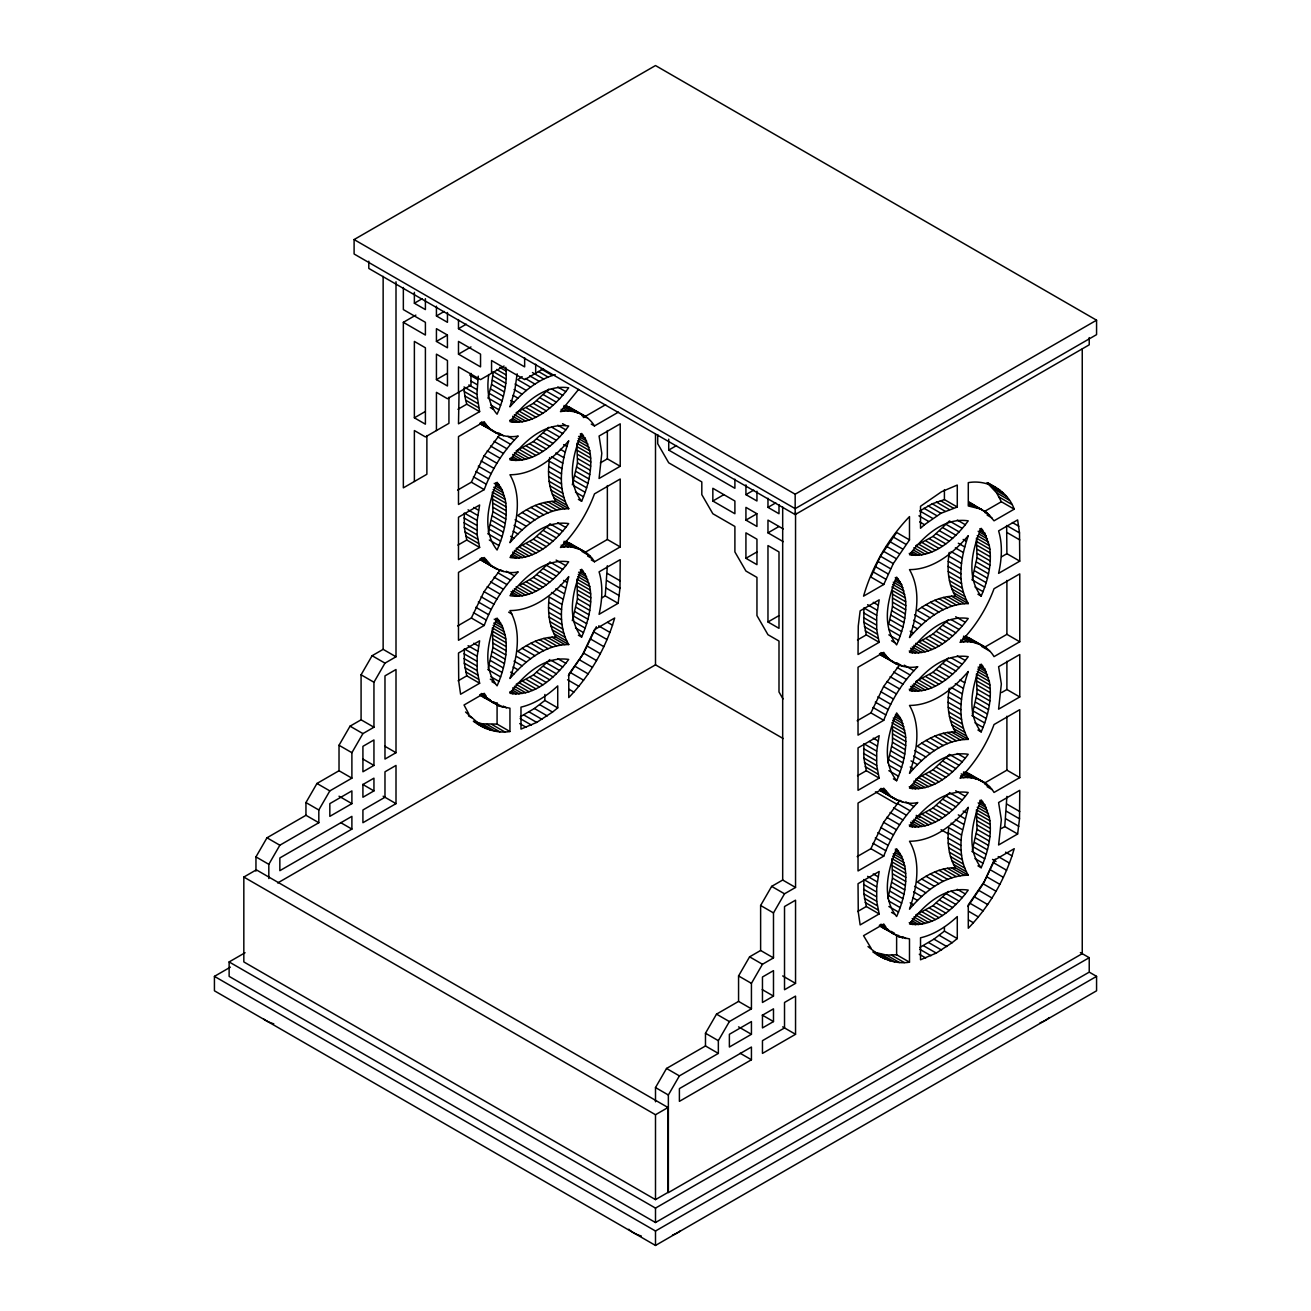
<?xml version="1.0" encoding="UTF-8"?>
<svg xmlns="http://www.w3.org/2000/svg" width="1311" height="1311" viewBox="0 0 1311 1311"><rect width="100%" height="100%" fill="white"/><g stroke="black" fill="none" stroke-linecap="round" stroke-linejoin="round"><path stroke-width="1.5" d="M488.266 532.184L492.936 511.683L492.362 492.084L505.227 499.507C508.324 516.681 503.948 534.314 497.082 550.03C481.645 530.693 488.216 503.047 497.082 482.268L502.113 489.855L505.227 499.507M488.266 668.004L492.936 647.487L492.362 627.903L505.227 635.327C508.324 652.501 503.948 670.118 497.082 685.85C481.645 666.512 488.216 638.867 497.082 618.071L502.113 625.675L505.227 635.327M488.741 374.52C486.823 388.023 487.643 403.493 497.082 414.227C503.506 399.576 507.636 383.386 505.8 367.309M572.317 484.873L577.479 462.865L576.889 443.282L589.753 450.705C592.867 467.863 588.492 485.496 581.625 501.228L578.397 499.376M572.317 620.693L577.479 598.685L576.889 579.085L589.753 586.525C592.867 603.683 588.492 621.316 581.625 637.048L578.397 635.196M901.657 631.492L888.792 624.069L892.48 606.534L892.48 590.556L905.344 597.98C907.179 614.056 903.05 630.247 896.626 644.897C881.172 625.544 887.76 597.898 896.626 577.119L901.657 584.706L905.344 597.98M887.809 762.855L892.48 742.354L892.48 726.376L905.344 733.799C907.179 749.876 903.05 766.066 896.626 780.717L893.397 778.849M887.809 898.674L892.48 878.157L891.89 858.574L904.754 865.997C907.867 883.172 903.492 900.788 896.626 916.52C881.172 897.183 887.76 869.537 896.626 848.758L901.657 856.345L904.754 865.997M972.352 578.233L977.023 557.716L976.433 538.133L989.297 545.556C992.411 562.73 988.035 580.347 981.169 596.079L977.94 594.227M972.352 714.053L977.023 693.535L976.433 673.952L989.297 681.376C992.411 698.55 988.035 716.167 981.169 731.899L977.94 730.047M972.352 849.872L977.023 829.355L976.433 809.772L989.297 817.195C992.411 834.353 988.035 851.986 981.169 867.718L977.94 865.866M568.761 508.717C544.835 508.734 524.777 525.432 509.946 542.672C517.452 521.204 521.893 495.492 509.946 474.762C533.872 474.746 553.914 458.047 568.761 440.807C561.239 462.275 556.798 487.987 568.761 508.717L555.897 501.294C547.998 488.282 547.49 472.239 549.653 457.555M568.761 644.537L555.897 637.113C548.604 625.183 547.687 610.565 549.145 596.98L562.009 604.404C560.551 617.989 561.469 632.607 568.761 644.537C544.835 644.553 524.777 661.252 509.946 678.492C517.452 657.024 521.893 631.312 509.946 610.582C533.872 610.565 553.914 593.867 568.761 576.627L562.009 604.404M968.288 603.584C944.379 603.584 924.321 620.3 909.49 637.539C916.995 616.055 921.436 590.343 909.49 569.63C933.416 569.613 953.458 552.914 968.288 535.675C960.783 557.142 956.342 582.854 968.288 603.584L955.424 596.144C947.542 583.133 947.034 567.089 949.197 552.406M968.288 739.388C944.379 739.404 924.321 756.103 909.49 773.343C916.995 751.875 921.436 726.163 909.49 705.433C933.416 705.433 953.458 688.717 968.288 671.494C960.783 692.962 956.342 718.674 968.288 739.388L955.424 731.964C947.542 718.952 947.034 702.909 949.197 688.226M968.288 875.207L955.424 867.784C948.148 855.854 947.23 841.236 948.689 827.651L961.553 835.074C960.094 848.659 961.012 863.277 968.288 875.207C944.379 875.224 924.321 891.922 909.49 909.162C916.995 887.694 921.436 861.982 909.49 841.252C933.416 841.236 953.458 824.537 968.288 807.297L961.553 835.074M601.782 597.882L605.24 595.899L607.354 565.729M619.972 588.147L620.218 559.65L599.078 571.858C603.257 585.64 602.191 600.422 599.078 614.302L618.104 603.322L619.972 588.147L607.108 580.707M1001.309 828.568L1004.767 826.569L1006.897 796.4M1019.516 818.818L1019.761 790.32L998.605 802.529L1001.342 819.785L998.605 844.972L1017.631 833.993L1019.516 818.818L1006.651 811.378M479.629 547.441L466.765 540.017L464.307 527.383L464.307 513.043L477.171 520.467L477.171 534.806L479.629 547.441L458.489 559.65L458.489 517.206L479.629 504.997L477.171 520.467M459.079 391.596L458.489 423.83L479.629 411.621L476.893 394.382L478.269 376.159M479.629 683.26L466.765 675.837L464.307 663.202L464.307 648.863L477.171 656.287L477.171 670.626L479.629 683.26L460.603 694.24L458.719 681.245L458.489 653.025L479.629 640.817L477.171 656.287M879.173 642.308L866.309 634.868L863.851 622.233L863.851 607.894L876.715 615.334L876.715 629.673L879.173 642.308L858.033 654.5L858.263 626.019L860.147 610.844L879.173 599.864L876.715 615.334M879.173 778.111L866.309 770.688L863.851 758.053L863.851 743.714L876.715 751.154L876.715 765.477L879.173 778.111L858.033 790.32L858.033 747.876L879.173 735.684L876.715 751.154M879.173 913.931L866.309 906.507L863.851 893.873L863.851 879.534L876.715 886.957L876.715 901.296L879.173 913.931L860.147 924.927L858.263 911.915L858.033 883.696L879.173 871.487L876.715 886.957M488.266 396.381L491.543 384.5L493.28 371.668L506.161 379.092M517.14 373.799L514.862 390.006L509.946 406.852C522.024 392.694 536.986 379.846 555.208 374.635M612.483 625.2L614.679 618.022L594.489 629.69L582.068 655.566L568.761 674.247L568.761 697.567C588.459 677.099 603.421 652.124 612.483 625.2L607.649 622.414M1012.01 855.87L1014.222 848.692L994.033 860.36L984.495 881.221L968.288 904.918L968.288 928.237C988.002 907.769 1002.964 882.795 1012.01 855.87L1005.586 852.166M909.49 539.919L896.626 532.479L880.418 556.192L870.897 577.053L883.761 584.477L893.283 563.615L909.49 539.919L909.49 516.6C888.071 538.887 872.159 566.45 863.556 596.144L883.761 584.477M457.621 490.117L471.354 482.202L484.07 455.835L500.228 434.039M484.218 489.626C491.609 469.633 503.162 451.131 518.238 436.022C505.341 438.595 490.986 433.302 484.218 421.716L458.489 436.563L458.489 504.473L484.218 489.626L471.354 482.202M457.621 625.937L471.354 618.005L484.07 591.654L500.228 569.859M491.183 565.516L484.218 557.536L458.489 572.383L458.489 640.292L484.218 625.445C491.609 605.453 503.162 586.951 518.238 571.842C503.85 575.316 491.363 566.172 479.924 559.027M857.165 720.788L870.897 712.873L883.614 686.505L899.772 664.71M883.761 720.296C891.152 700.303 902.705 681.802 917.782 666.693C904.869 669.265 890.53 663.972 883.761 652.386L858.033 667.233L858.033 735.143L883.761 720.296L870.897 712.873M857.165 856.607L870.897 848.676L883.614 822.325L899.772 800.529M890.726 796.187L883.761 788.206L858.033 803.053L858.033 870.963L883.761 856.116C891.152 836.123 902.705 817.622 917.782 802.512C903.377 805.986 890.906 796.842 879.468 789.697M568.335 675.804L583.657 653.14L596.341 626.756M967.879 906.475L983.201 883.827L995.164 859.213M255.956 871.127L255.956 856.886L266.985 837.795L305.955 815.295L318.819 822.718L318.819 809.985L329.831 790.894L351.889 778.16L351.889 752.694L362.918 733.603L373.946 727.228L373.946 682.244L384.975 663.137L396.004 656.778L396.004 281.75M373.946 727.228L361.082 719.805L361.082 674.804L372.111 655.713L383.14 649.355L396.004 656.778M268.821 878.55L268.821 864.326L279.849 845.218L318.819 822.718M305.955 815.295L305.955 802.561L316.967 783.47L339.025 770.737L351.889 778.16M339.025 770.737L339.025 745.271L350.053 726.163L361.082 719.805M655.5 1101.797L655.5 1087.556L666.529 1068.465L705.482 1045.965L718.346 1053.405L718.346 1040.672L729.375 1021.564L751.432 1008.831L751.432 983.365L762.461 964.273L773.49 957.899L773.49 912.915L784.519 893.807L795.548 887.449L795.548 512.421M773.49 957.899L760.626 950.475L760.626 905.491L771.655 886.383L782.683 880.025L795.548 887.449M1082.247 348.955L1082.247 953.654L668.364 1192.617L668.364 1094.996L679.393 1075.889L718.346 1053.405M705.482 1045.965L705.482 1033.232L716.511 1014.14L738.568 1001.407L751.432 1008.831M738.568 1001.407L738.568 975.941L749.597 956.833L760.626 950.475M578.61 389.4L560.469 411.638C573.366 409.081 587.705 414.374 594.489 425.96L618.497 412.096M565.778 391.645L568.695 387.794C544.229 384.09 523.581 403.608 509.995 421.683C532.741 425.321 552.439 408.049 565.778 391.645L557.749 387.007M565.778 429.844L568.695 425.993C544.229 422.289 523.581 441.807 509.995 459.882C532.741 463.52 552.439 446.248 565.778 429.844L557.749 425.206M565.778 527.464L568.695 523.613C544.229 519.91 523.581 539.427 509.995 557.503C532.741 561.141 552.439 543.868 565.778 527.464L557.749 522.827M565.778 565.664L568.695 561.813C544.229 558.109 523.581 577.627 509.995 595.702C532.741 599.34 552.439 582.068 565.778 565.664L556.126 560.092M565.778 663.284L568.695 659.433C544.229 655.729 523.581 675.247 509.995 693.306C532.741 696.96 552.439 679.688 565.778 663.284L557.749 658.646M965.322 524.711L968.239 520.844C943.773 517.14 923.108 536.674 909.539 554.733C932.285 558.388 951.983 541.115 965.322 524.711L957.276 520.057M965.322 622.315L968.239 618.464C943.773 614.761 923.108 634.278 909.539 652.354C932.285 656.008 951.983 638.736 965.322 622.315L955.67 616.744M965.322 660.515L968.239 656.664C943.773 652.96 923.108 672.477 909.539 690.553C932.285 694.207 951.983 676.935 965.322 660.515L957.276 655.877M965.322 758.135L968.239 754.284C943.773 750.58 923.108 770.098 909.539 788.173C932.285 791.811 951.983 774.539 965.322 758.135L957.276 753.497M965.322 796.334L968.239 792.483C943.773 788.78 923.108 808.297 909.539 826.372C932.285 830.01 951.983 812.738 965.322 796.334L955.67 790.762M965.322 893.955L968.239 890.103C943.773 886.4 923.108 905.917 909.539 923.993C932.285 927.631 951.983 910.358 965.322 893.955L957.276 889.317M529.005 420.11L516.141 412.67L533.397 403.378L548.834 389.088M529.005 458.309L516.141 450.869L533.397 441.578L548.834 427.288M529.005 555.93L516.141 548.49L533.397 539.198L548.834 524.908M532.43 592.818L519.566 585.394L533.397 577.397L548.834 563.107M529.005 691.733L516.141 684.309L533.397 675.018L549.883 659.548M928.549 553.16L915.684 545.737L932.94 536.445L949.426 520.975L962.29 528.399M931.974 649.469L919.109 642.046L932.94 634.065L948.377 619.759M928.549 688.98L915.684 681.556L932.94 672.264L948.377 657.958M928.549 786.6L915.684 779.16L932.94 769.868L949.426 754.399L962.29 761.838M928.549 824.799L915.684 817.359L932.94 808.068L948.377 793.778M928.549 922.403L915.684 914.98L932.94 905.688L948.377 891.398M924.517 524.679L920.519 528.251L920.519 506.275L941.544 491.74L957.276 485.054L957.276 507.029L940.97 513.289L924.517 524.679L919.683 521.893M520.32 716.756L534.413 708.481L544.868 700.451L544.868 694.469M552.537 712.07L557.732 707.874L557.732 685.915C547.277 695.551 534.986 703.86 520.975 707.137L520.975 729.096L536.707 722.41L552.537 712.07L539.673 704.646M919.847 947.427L933.956 939.151L944.412 931.121L944.412 927.139M952.081 942.74L957.276 938.561L957.276 916.586C946.821 926.221 934.53 934.53 920.519 937.807L920.519 959.783L936.251 953.081L952.081 942.74L939.217 935.317M522.122 376.667L517.763 379.698L530.627 387.138M555.897 501.294C541.918 500.949 528.792 507.455 517.763 515.518L530.627 522.942M555.897 637.113C541.918 636.769 528.792 643.275 517.763 651.338L530.627 658.761M955.424 596.144C941.462 595.8 928.335 602.323 917.307 610.385L930.171 617.809M955.424 731.964C941.462 731.62 928.335 738.142 917.307 746.188L930.171 753.628M955.424 867.784C941.462 867.44 928.335 873.945 917.307 882.008L930.171 889.432M957.276 507.029L944.412 499.606L932.236 503.801L919.814 510.962L932.678 518.386M354.101 239.569L655.5 65.55L1096.57 320.195L1096.57 334.633L795.171 508.652L354.101 253.99L354.101 239.569L795.171 494.214L1096.57 320.195M414.374 292.32L414.374 303.234L422.191 298.711M426.878 435.563L426.878 474.271L403.346 487.856L403.346 322.326L415.849 315.115M436.432 306.168L436.432 315.951L444.249 311.444M436.432 341.417L447.362 335.108L447.461 347.792L436.432 341.417L436.432 328.684L447.461 335.059M458.489 319.589L458.489 328.684L466.29 324.178M458.489 354.15L480.547 366.883L480.547 354.15L458.489 341.417L458.489 354.15L470.977 346.94M436.432 379.616L447.461 385.991L447.461 360.525L436.432 354.15L436.432 379.616L447.362 373.307M414.374 417.816L425.403 424.19L425.403 347.792L414.374 341.417L414.374 417.816L425.321 411.507M504.063 366.048L480.547 379.616L458.489 366.883L458.489 392.35M457.949 409.294L466.765 404.198L479.629 411.621M543.491 368.752L524.646 379.616L491.559 360.525L491.559 373.258M583.329 417.537L605.633 404.673M457.949 545.097L466.765 540.017M600.307 462.914L607.354 458.85L620.218 466.274L620.218 423.83L599.078 436.039L601.798 453.295L599.078 478.482L620.218 466.274M668.725 439.169L668.725 450.083L676.542 445.56M585.05 552.373L607.354 539.493L620.218 546.916L620.218 479.007L594.489 493.87C587.099 513.863 575.529 532.364 560.469 547.457C573.366 544.884 587.705 550.194 594.489 561.78L620.218 546.916M712.84 501.015L734.897 513.732L734.897 501.015L712.84 488.282L712.84 501.015L723.77 494.689M745.926 484.841L745.926 494.64L753.727 490.134M458.113 680.835L466.765 675.837M745.926 520.106L756.857 513.797L756.955 526.465L745.926 520.106L745.926 507.373L756.955 513.732M767.967 498.278L767.967 507.373L775.784 502.867M368.801 261.2L368.801 268.427L795.171 514.584L1089.228 344.826L1089.228 337.599M783.241 528.923L767.967 520.106L767.967 532.84L778.914 526.53M373.946 765.427L362.918 771.786L362.918 746.336L373.946 739.961L373.946 765.427L362.688 758.922M396.004 752.694L384.975 759.069L384.975 675.87L396.004 669.511L396.004 752.694L384.746 746.188M745.926 558.306L756.955 564.664L756.955 539.198L745.926 532.84L745.926 558.306L756.857 551.997M351.889 803.627L329.831 816.36L329.831 803.627L351.889 790.894L351.889 803.627L339.025 796.203M373.946 790.894L362.918 797.252L362.918 784.519L373.946 778.16L373.946 790.894L362.688 784.388M243.83 877.059L256.333 869.832L668.004 1107.516L668.004 1192.404L655.5 1199.614L243.83 961.93L243.83 877.059L655.5 1114.727L668.004 1107.516M351.889 829.093L279.849 870.684L279.849 857.951L351.889 816.36L351.889 829.093L340.631 822.587M396.004 803.627L362.918 822.718L362.918 809.985L384.975 797.252L384.975 771.802L396.004 765.427L396.004 803.627L383.14 796.203M277.686 882.958L655.5 664.841L783.208 738.568M767.967 621.971L778.996 628.33L778.996 551.931L767.967 545.573L767.967 621.971L778.914 615.662M984.528 511.437L1001.358 501.736L1014.222 509.16L994.033 520.811L987.199 512.945L968.731 501.851M1080.379 952.589L1089.228 957.685L1089.228 972.123L655.5 1222.524L229.13 976.367L229.13 961.93L245.059 952.736M1089.49 972.27L1096.57 976.367L1096.57 990.805L655.5 1245.45L214.43 990.805L214.43 976.367L230.359 967.157M857.492 639.965L866.309 634.868M1001.604 556.765L1006.897 553.701L1019.761 561.141L1019.516 532.921L1017.631 519.91L998.605 530.906C1002.8 544.671 1001.735 559.469 998.605 573.349L1019.761 561.141M984.594 647.224L1006.897 634.344L1019.761 641.784L1019.761 573.874L994.033 588.721C986.642 608.714 975.073 627.215 960.013 642.324C972.909 639.752 987.249 645.045 994.033 656.631L1019.761 641.784M857.492 775.784L866.309 770.688M1001.604 692.569L1006.897 689.52L1019.761 696.96L1019.761 654.517L998.605 666.709L1001.342 683.965L998.605 709.153L1019.761 696.96M984.594 783.044L1006.897 770.163L1019.761 777.587L1019.761 709.677L994.033 724.541C986.642 744.533 975.073 763.035 960.013 778.128C972.909 775.571 987.249 780.864 994.033 792.45L1019.761 777.587M857.656 911.506L866.309 906.507M773.49 996.098L762.461 1002.473L762.461 977.006L773.49 970.632L773.49 996.098L762.232 989.608M795.548 983.365L784.519 989.739L784.519 906.54L795.548 900.182L795.548 983.365L782.683 975.941M751.432 1034.297L729.375 1047.03L729.375 1034.297L751.432 1021.564L751.432 1034.297L738.568 1026.874M773.49 1021.564L762.461 1027.939L762.461 1015.206L773.49 1008.831L773.49 1021.564L762.232 1015.075M751.432 1059.763L679.393 1101.355L679.393 1088.622L751.432 1047.03L751.432 1059.763L740.174 1053.257M795.548 1034.297L762.461 1053.405L762.461 1040.672L784.519 1027.939L784.519 1002.473L795.548 996.098L795.548 1034.297L782.683 1026.874M229.13 961.93L655.5 1208.103L1089.228 957.685M214.43 976.367L655.5 1231.013L1096.57 976.367M509.946 731.522C496.836 733.652 483.857 728.965 473.369 721.214L482.251 723.836L497.082 724.098L509.946 731.522L509.946 708.202L499.72 706.236L480.875 695.78M909.49 962.192C896.38 964.322 883.401 959.652 872.913 951.884L886.564 955.096L896.626 954.769L909.49 962.192L909.49 938.873L899.264 936.906L880.418 926.451M981.595 509.274L968.288 505.964L968.288 482.645C987.56 479.236 1007.536 490.773 1014.222 509.16M490.117 699.795L483.775 697.452M587.508 417.963L565.746 405.525L578.61 412.949M487.233 427.304L481.088 424.289L496.935 433.4M987.052 648.65L965.289 636.196L978.153 643.619M886.777 657.975L880.631 654.959L896.478 664.071M577.201 548.703L565.746 541.328L587.508 553.783M976.744 779.373L965.289 771.999L987.052 784.453M883.319 928.139L886.4 929.466M477.351 723.819L486.234 728.637M876.895 954.49L885.777 959.308M988.035 482.923L996.065 487.561M999.867 490.068L987.003 482.645L996.606 492.854L1001.358 501.736M990.51 485.611L1003.374 493.034M993.722 489.019L1006.586 496.443M996.606 492.854L1009.47 500.278M999.146 497.098L1012.01 504.522M1012.387 522.532L1018.811 526.235M968.862 502.359L987.199 512.945M968.829 503.211L975.269 506.931M984.872 512.486L989.707 515.272M1019.516 532.921L1006.651 525.498L1006.897 553.701M968.632 504.424L971.844 506.275M987.15 515.108L991.985 517.894M1006.897 532.479L1019.761 539.919M940.413 500.655L953.277 508.078M936.349 502.047L949.213 509.487M979.825 528.726L984.725 533.118L989.297 545.556M979.891 530.332L984.725 533.118M932.236 503.801L945.1 511.224M978.153 531.25L986.2 535.904M979.415 534.265L987.445 538.903M928.106 505.866L940.97 513.289M977.236 535.625L988.494 542.131M923.96 508.258L936.824 515.682M977.023 541.738L989.887 549.178M946.28 524.482L959.144 531.905M977.367 545.523L990.231 552.947M943.051 527.809L955.916 535.232M963.159 539.46L966.371 541.312M977.482 549.456L990.346 556.896M918.929 515.829L928.581 521.401M939.741 530.906L952.605 538.329M977.367 553.537L990.231 560.961M958.308 543.229L964.732 546.949M936.365 533.79L949.23 541.214M977.023 557.716L989.887 565.156M955.342 547.883L963.372 552.521M932.94 536.445L945.805 543.868M976.433 562.009L989.297 569.433M929.499 538.837L942.363 546.261M951.065 551.538L962.323 558.044M975.63 566.368L988.494 573.792M926.025 540.968L938.889 548.408M974.581 570.793L987.445 578.217M948.689 556.028L961.553 563.451M922.567 542.836L935.431 550.276M973.336 575.25L986.2 582.674M919.109 544.426L931.974 551.849M948.23 561.305L961.094 568.728M971.861 579.724L984.725 587.164M948.082 566.434L960.947 573.874M913.914 547.67L925.173 554.176M893.07 536.904L905.934 544.327M913.833 550.243L921.862 554.881M948.23 571.399L961.094 578.823M975.007 586.984L983.037 591.638M912.21 551.587L918.634 555.307M910.67 552.636L915.488 555.405M889.661 541.509L902.525 548.932M909.244 553.373L912.456 555.225M948.689 576.152L961.553 583.575M949.459 580.691L962.323 588.115M886.4 546.261L899.264 553.684M950.508 584.968L963.372 592.408M951.868 589L964.732 596.423M883.319 551.161L896.183 558.584M953.507 592.719L966.371 600.159M951.507 596.194L964.372 603.634M880.418 556.192L893.283 563.615M947.443 596.636L960.308 604.076M943.297 597.472L956.161 604.912M877.715 561.305L890.579 568.745M541.115 368.965L552.373 375.454M939.053 598.701L951.917 606.124M538.428 371.488L548.064 377.06M895.282 577.545L898.51 579.396M934.743 600.307L947.607 607.73M875.224 566.516L888.088 573.939M895.364 579.151L900.182 581.937M414.374 303.234L425.403 309.593L425.403 298.679M436.432 315.951L447.461 322.326L447.461 312.526M458.489 328.684L524.646 366.883L524.646 357.788M668.725 450.083L734.897 488.282L734.897 479.187M745.926 494.64L756.955 500.999L756.955 491.215M767.967 507.373L778.996 513.732L778.996 504.637M895.216 581.002L901.657 584.706M532.463 372.553L543.721 379.043M930.4 602.29L943.264 609.713M893.266 582.15L902.918 587.721M872.946 571.76L885.81 579.2M892.693 584.444L903.951 590.933M529.71 375.831L539.345 381.386M926.025 604.633L938.889 612.073M551.489 388.843L562.747 395.348M951.032 619.513L962.29 626.019M891.89 586.935L904.754 594.375M525.334 378.518L534.986 384.09M921.649 607.337L934.514 614.761M546.736 391.432L559.6 398.855M946.28 622.102L959.144 629.526M568.908 406.852L584.739 415.948M968.452 637.523L984.282 646.618M499.72 367.375L506.161 371.095M892.824 594.342L905.688 601.765M582.035 415.669L585.247 417.537M981.562 646.356L989.608 650.993M564.009 405.46L575.267 411.965M963.552 636.146L974.81 642.636M543.508 394.742L556.372 402.182M943.051 625.413L955.916 632.852M563.73 406.705L571.776 411.343M963.274 637.375L971.304 642.013M496.623 369.456L506.275 375.028M591.261 424.108L594.489 425.96M892.938 598.275L905.803 605.698M563.304 408.295L568.122 411.08M962.848 638.965L967.665 641.751M561.141 409.327L564.353 411.179M960.668 639.997L963.896 641.866M540.198 397.856L553.062 405.279M939.741 628.526L952.605 635.95M515.076 383.992L526.317 390.498M914.603 614.679L925.861 621.168M892.824 602.339L905.688 609.779M403.346 322.326L425.403 335.059L425.403 322.326L403.346 309.593L403.346 287.486M767.967 532.84L783.241 541.656M536.822 400.74L549.686 408.163M936.365 631.41L949.23 638.834M492.936 375.864L505.8 383.287M892.48 606.534L905.344 613.958M514.043 389.531L522.089 394.169M913.587 620.201L921.617 624.839M533.397 403.378L546.261 410.818M932.94 634.065L945.805 641.489M492.362 380.141L505.227 387.564M891.89 610.811L904.754 618.251M873.257 602.323L878.075 605.108M562.566 423.65L565.778 425.501M580.281 433.875L585.181 438.267L589.753 450.705M979.825 664.546L984.725 668.938L989.297 681.376M513.109 395.348L517.927 398.134M912.636 626.019L917.471 628.805M529.955 405.787L542.82 413.211M929.499 636.458L942.363 643.881M580.363 435.481L585.181 438.267M979.891 666.152L984.725 668.938M491.543 384.5L504.407 391.94M891.087 615.187L903.951 622.61M578.61 436.399L586.656 441.037M978.153 667.07L986.2 671.724M469.682 374.962L477.728 379.6M526.481 407.918L539.345 415.341M867.62 604.699L877.256 610.27M926.025 638.588L938.889 646.028M578.266 438.48L587.918 444.052M977.809 669.151L987.445 674.723M490.511 388.925L503.375 396.348M510.651 400.51L513.879 402.379M890.054 619.595L902.918 627.035M910.195 631.181L913.406 633.049M577.692 440.775L588.95 447.28M977.236 671.445L988.494 677.951M523.023 409.786L535.888 417.209M922.567 640.456L935.431 647.88M551.489 427.042L562.747 433.548M951.032 657.712L962.29 664.218M470.747 380.944L477.171 384.664M489.249 393.382L502.113 400.822M519.566 411.375L532.43 418.799M577.479 446.887L590.343 454.311M977.023 677.558L989.887 684.981M546.736 429.631L559.6 437.055M946.28 660.302L959.144 667.725M468.863 384.942L476.893 389.596M863.572 612.843L876.436 620.267M915.684 643.357L928.549 650.78M487.774 397.872L500.638 405.296M888.924 629.46L900.182 635.966M577.823 450.673L590.687 458.096M977.367 681.343L990.231 688.767M514.387 414.62L525.645 421.11M913.914 645.291L925.173 651.796M464.028 386.942L476.893 394.382M543.508 432.941L556.372 440.365M863.572 617.628L876.436 625.052M943.051 663.612L955.916 671.052M563.615 444.609L566.827 446.461M512.683 416.259L522.335 421.831M912.227 646.929L921.862 652.501M577.938 454.606L590.802 462.029M977.482 685.276L990.346 692.716M490.92 405.132L498.967 409.769M888.858 634.868L898.51 640.44M512.667 418.537L519.09 422.24M910.588 648.273L918.634 652.911M464.127 388.482L464.307 391.563L477.171 398.986M863.851 622.233L876.715 629.673M540.198 436.055L553.062 443.479M939.741 666.725L952.605 674.149M490.298 407.557L493.526 409.409M511.126 419.569L515.96 422.355M910.67 650.24L915.488 653.025M577.823 458.686L590.687 466.11M977.367 689.357L990.231 696.78M560.371 449.296L565.188 452.082M959.914 679.967L964.732 682.752M509.7 420.307L512.912 422.175M891.529 640.751L894.741 642.619M909.244 650.993L912.456 652.845M464.307 391.563L464.864 395.988L477.728 403.427M864.391 626.658L877.256 634.098M536.822 438.939L549.686 446.363M936.365 669.61L949.23 677.033M577.479 462.865L590.343 470.288M977.023 693.535L989.887 700.959M464.864 395.988L465.684 400.216L478.548 407.639M865.211 630.886L878.075 638.31M555.798 453.032L563.845 457.67M955.342 683.703L963.372 688.341M533.397 441.578L546.261 449.017M932.94 672.264L945.805 679.688M576.889 467.158L589.753 474.582M976.433 697.829L989.297 705.252M529.955 443.987L542.82 451.41M929.499 674.657L942.363 682.081M551.521 456.687L562.78 463.176M951.065 687.357L962.323 693.847M576.086 471.518L588.95 478.941M975.63 702.188L988.494 709.612M526.481 446.117L539.345 453.54M926.025 676.787L938.889 684.211M507.914 436.334L514.354 440.054M904.246 665.152L913.898 670.724M481.481 421.896L486.299 424.682M575.054 475.942L587.918 483.366M881.025 652.583L885.843 655.369M974.581 706.613L987.445 714.036M549.145 461.161L562.009 468.584M948.689 691.831L961.553 699.271M480.596 422.716L488.626 427.353M498.606 432.925L503.424 435.711M880.14 653.386L888.17 658.024M896.544 662.661L902.968 666.381M479.924 423.207L500.097 434.728M523.023 447.985L535.888 455.409M879.468 653.878L899.641 665.398M922.567 678.656L935.431 686.079M573.792 480.4L586.656 487.823M973.336 711.07L986.2 718.494M497.705 436.874L510.569 444.314M519.566 449.575L532.43 456.998M548.686 466.454L561.55 473.877M897.248 667.561L910.113 674.985M919.109 680.245L931.974 687.669M948.23 697.124L961.094 704.548M573.923 485.807L585.181 492.297M971.861 715.544L984.725 722.967M548.539 471.583L561.403 479.007M948.082 702.254L960.947 709.677M514.387 452.819L525.645 459.309M913.914 683.49L925.173 689.979M494.067 441.348L506.931 448.772M893.61 672.019L906.475 679.459M512.683 454.458L522.335 460.03M912.227 685.129L921.862 690.7M548.686 476.548L561.55 483.972M948.23 707.219L961.094 714.642M575.463 492.133L583.493 496.771M975.007 722.803L983.037 727.441M512.667 456.736L519.09 460.44M910.588 686.472L918.634 691.11M511.126 457.768L515.96 460.554M910.67 688.439L915.488 691.225M490.56 446.019L503.424 453.442M890.103 676.689L902.968 684.113M509.7 458.506L512.912 460.374M549.145 481.301L562.009 488.724M909.244 689.193L912.456 691.044M948.689 711.971L961.553 719.395M549.915 485.824L562.78 493.264M949.459 716.511L962.323 723.934M487.233 450.853L500.097 458.276M886.777 681.523L899.641 688.947M550.964 490.117L563.845 497.541M950.508 720.788L963.372 728.211M552.324 494.132L565.188 501.556M951.868 724.803L964.732 732.243M484.07 455.835L496.935 463.258M883.614 686.505L896.478 693.929M553.963 497.869L566.827 505.292M953.507 728.539L966.371 735.963M551.964 501.343L564.828 508.766M951.507 732.013L964.372 739.437M481.088 460.948L493.952 468.371M880.631 691.618L893.496 699.042M547.916 501.785L560.78 509.209M947.443 732.456L960.308 739.879M543.754 502.621L556.618 510.045M943.297 733.291L956.161 740.731M478.318 466.159L491.183 473.582M877.862 696.829L890.726 704.253M539.509 503.85L552.373 511.274M939.053 734.521L951.917 741.944M495.738 482.677L498.967 484.546M535.199 505.456L548.064 512.88M934.743 736.126L947.607 743.55M475.762 471.452L488.626 478.876M875.306 702.122L888.17 709.546M494.214 483.366L500.638 487.069M895.364 714.97L900.182 717.74L901.657 720.526L905.344 733.799M495.689 486.135L502.113 489.855M895.216 716.806L901.657 720.526M530.857 507.439L543.721 514.862M930.4 738.109L943.264 745.533M493.723 487.282L503.375 492.854M893.266 717.969L902.918 723.525M473.435 476.811L486.299 484.234M872.979 707.481L885.843 714.905M493.149 489.593L504.407 496.082M892.693 720.263L903.951 726.753M526.481 509.782L539.345 517.206M926.025 740.453L938.889 747.876M549.883 523.728L562.747 531.152M891.89 722.754L904.754 730.178M492.936 495.689L505.8 503.129M522.122 512.486L534.986 519.91M921.649 743.157L934.514 750.58M546.736 527.251L559.6 534.675M946.28 757.922L959.144 765.345M568.908 542.672L584.739 551.767M968.452 773.343L984.282 782.438M493.28 499.475L506.161 506.915M892.824 730.145L905.688 737.585M564.009 541.279L575.267 547.785M582.035 551.489L590.065 556.126M963.552 771.95L974.81 778.455M984.79 784.027L989.608 786.813M543.508 530.562L556.372 537.985M587.574 556.011L592.392 558.797M943.051 761.232L955.916 768.656M987.117 786.682L991.935 789.468M563.73 542.525L571.776 547.162M963.274 773.195L971.304 777.833M493.411 503.424L506.275 510.848M591.261 559.912L594.489 561.78M892.938 734.094L905.803 741.518M563.304 544.114L568.122 546.9M961.225 773.867L967.665 777.57M561.141 545.147L564.353 546.998M960.668 775.817L963.896 777.669M540.198 533.675L553.062 541.099M939.741 764.346L952.605 771.769M515.076 519.811L526.317 526.317M914.603 750.482L925.861 756.988M493.28 507.488L506.161 514.912M607.354 573.448L620.218 580.871M892.824 738.159L905.688 745.582M1006.897 804.118L1019.761 811.542M536.822 536.56L549.686 543.983M936.365 767.23L949.23 774.654M492.936 511.683L505.8 519.107M892.48 742.354L905.344 749.777M514.043 525.35L522.089 529.988M913.587 756.021L921.617 760.659M533.397 539.198L546.261 546.638M932.94 769.868L945.805 777.308M492.362 515.96L505.227 523.384M891.89 746.631L904.754 754.054M473.713 507.472L478.548 510.241M873.257 738.142L878.075 740.928M580.281 569.695L585.181 574.087L589.753 586.525M979.825 800.365L984.725 804.757L989.297 817.195M513.109 531.168L517.927 533.954M911.03 760.904L917.471 764.624M529.955 541.607L542.82 549.03M929.499 772.277L942.363 779.701M580.363 571.301L585.181 574.087M979.891 801.971L984.725 804.757M491.543 520.32L504.407 527.743M891.087 750.99L903.951 758.43M578.61 572.219L586.656 576.856M606.403 588.213L619.267 595.636M978.153 802.889L986.2 807.527M1005.947 818.883L1018.811 826.307M468.076 509.848L477.728 515.42M869.226 741.436L877.256 746.09M526.481 543.737L539.345 551.161M926.025 774.408L938.889 781.831M578.266 574.3L587.918 579.872M979.415 805.904L987.445 810.542M510.651 536.33L513.879 538.182M910.195 767.001L913.406 768.869M490.511 524.744L503.375 532.168M890.054 755.415L902.918 762.838M577.692 576.594L588.95 583.1M977.236 807.265L988.494 813.77M523.023 545.605L535.888 553.029M922.567 776.276L935.431 783.699M549.883 561.927L562.747 569.351M949.426 792.598L962.29 800.021M605.24 595.899L618.104 603.322M1004.767 826.569L1017.631 833.993M489.249 529.202L502.113 536.625M888.792 759.872L901.657 767.312M519.566 547.195L532.43 554.619M919.109 777.865L931.974 785.289M577.479 582.707L590.343 590.13M977.023 813.377L989.887 820.801M546.736 565.451L559.6 572.874M946.28 796.121L959.144 803.545M464.028 517.976L476.893 525.4M863.572 748.647L876.436 756.086M487.774 533.675L500.638 541.115M888.924 765.28L900.182 771.786M577.823 586.492L590.687 593.916M977.367 817.163L990.231 824.586M514.387 550.44L525.645 556.929M913.914 781.11L925.173 787.6M464.028 522.761L476.893 530.201M543.508 568.761L556.372 576.184M563.615 580.412L566.827 582.281M863.572 753.432L876.436 760.872M943.051 799.431L955.916 806.855M963.159 811.083L966.371 812.951M512.683 552.078L522.335 557.65M913.833 783.683L921.862 788.321M577.938 590.425L590.802 597.849M977.482 821.096L990.346 828.519M489.314 540.017L498.967 545.589M888.858 770.688L898.51 776.259M512.667 554.356L519.09 558.06M912.21 785.027L918.634 788.73M464.307 527.383L477.171 534.806M863.851 758.053L876.715 765.477M540.198 571.875L553.062 579.298M939.741 802.545L952.605 809.969M511.126 555.389L515.96 558.175M910.67 786.059L915.488 788.845M577.823 594.489L590.687 601.929M977.367 825.176L990.231 832.6M560.371 585.116L565.188 587.902M958.308 814.868L964.732 818.572M909.244 786.797L912.456 788.665M464.864 531.807L477.728 539.231M864.391 762.478L877.256 769.918M536.822 574.759L549.686 582.182M936.365 805.429L949.23 812.853M577.479 598.685L590.343 606.108M977.023 829.355L989.887 836.779M465.684 536.035L478.548 543.459M865.211 766.706L878.075 774.129M555.798 588.836L563.845 593.49M955.342 819.522L963.372 824.16M533.397 577.397L546.261 584.821M932.94 808.068L945.805 815.508M576.889 602.962L589.753 610.402M976.433 833.649L989.297 841.072M529.955 579.806L542.82 587.23M929.499 810.477L942.363 817.9M551.521 592.49L562.78 598.996M951.065 823.177L962.323 829.666M576.086 607.337L588.95 614.761M975.63 838.008L988.494 845.431M526.481 581.937L539.345 589.36M926.025 812.607L938.889 820.03M506.308 571.219L514.354 575.873M905.852 801.906L913.898 806.544M481.481 557.716L486.299 560.502M575.054 611.745L587.918 619.185M881.025 788.386L885.843 791.172M974.581 842.432L987.445 849.856M598.668 625.888L609.926 632.394M998.212 856.558L1009.47 863.064M500.212 569.662L503.424 571.53M899.756 800.333L902.968 802.201M480.596 558.535L488.626 563.173M880.14 789.206L888.17 793.843M500.097 570.547L481.088 560.108L496.935 569.22M523.023 583.805L535.888 591.228M899.641 801.218L880.631 790.779L896.478 799.89M922.567 814.475L935.431 821.899M573.792 616.219L586.656 623.643M973.336 846.89L986.2 854.313M497.705 572.694L510.569 580.134M897.248 803.364L910.113 810.804M548.686 602.273L561.55 609.697M919.109 816.065L931.974 823.488M948.23 832.944L961.094 840.367M875.437 791.828L896.724 804.118M916.242 815.376L919.781 817.425M941.069 829.716L948.164 833.812M992.509 859.41L996.065 861.458M516.141 586.689L529.005 594.112M594.178 632.131L607.042 639.555M993.722 862.802L1006.586 870.225M573.923 621.627L585.181 628.116M971.861 851.363L984.725 858.787M548.539 607.403L561.403 614.826M948.082 838.073L960.947 845.497M514.387 588.639L525.645 595.128M913.914 819.309L925.173 825.799M494.067 577.168L506.931 584.591M893.61 807.838L906.475 815.262M512.683 590.278L522.335 595.85M912.227 820.948L921.862 826.52M548.686 612.352L561.55 619.792M575.463 627.953L583.493 632.59M948.23 843.039L961.094 850.462M975.007 858.623L983.037 863.261M511.061 591.622L519.09 596.259M910.588 822.292L918.634 826.93M590.982 639.244L603.847 646.667M990.51 869.914L1003.374 877.338M490.56 581.838L503.424 589.262M511.126 593.588L515.96 596.374M890.103 812.509L902.968 819.932M910.67 824.258L915.488 827.044M549.145 617.12L562.009 624.544M909.244 824.996L912.456 826.864M948.689 847.791L961.553 855.214M549.915 621.643L562.78 629.083M949.459 852.314L962.323 859.754M487.233 586.656L500.097 594.096M886.777 817.343L899.641 824.766M587.459 646.257L600.323 653.681M987.003 876.928L999.867 884.351M550.964 625.937L563.845 633.36M950.508 856.607L963.372 864.031M552.324 629.952L565.188 637.375M951.868 860.622L964.732 868.046M484.07 591.654L496.935 599.078M883.614 822.325L896.478 829.748M553.963 633.688L566.827 641.112M953.507 864.359L966.371 871.782M583.657 653.14L596.521 660.58M983.201 883.827L996.065 891.251M508.652 612.155L511.864 614.007M551.964 637.162L564.828 644.586M951.507 867.833L964.372 875.256M481.088 596.751L493.952 604.191M880.631 827.438L893.496 834.861M547.916 637.605L560.78 645.028M947.443 868.275L960.308 875.699M543.754 638.441L556.618 645.864M943.297 869.111L956.161 876.535M579.593 659.892L592.457 667.315M979.137 890.562L992.001 897.986M478.318 601.978L491.183 609.402M877.862 832.649L890.726 840.072M539.509 639.67L552.373 647.093M939.053 870.34L951.917 877.764M495.738 618.497L498.967 620.365M535.199 641.276L548.064 648.699M895.282 849.167L898.51 851.036M934.743 871.946L947.607 879.37M475.762 607.272L488.626 614.695M875.306 837.942L888.17 845.366M494.214 619.185L500.638 622.889M895.364 850.773L900.182 853.559M575.267 666.43L588.131 673.854M974.81 897.101L987.675 904.541M495.689 621.955L502.113 625.675M895.216 852.625L901.657 856.345M530.857 643.259L543.721 650.682M930.4 873.929L943.264 881.353M493.723 623.102L503.375 628.674M893.266 853.772L902.918 859.344M473.435 612.63L486.299 620.054M872.979 843.301L885.843 850.724M493.149 625.396L504.407 631.902M892.693 856.067L903.951 862.572M526.481 645.602L539.345 653.025M926.025 876.272L938.889 883.696M551.489 660.482L562.747 666.971M951.032 891.152L962.29 897.642M570.711 672.756L583.575 680.196M970.255 903.443L983.119 910.866M471.354 618.005L484.218 625.445M870.897 848.676L883.761 856.116M522.122 648.306L534.986 655.729M921.649 878.976L934.514 886.4M492.936 631.509L505.8 638.949M892.48 862.179L905.344 869.619M546.736 663.055L559.6 670.495M946.28 893.741L959.144 901.165M493.28 635.294L506.161 642.718M892.824 865.965L905.688 873.405M567.565 679.77L578.823 686.276M968.714 911.374L978.367 916.946M543.508 666.381L556.372 673.805M943.051 897.052L955.916 904.475M493.411 639.227L506.275 646.667M892.938 869.898L905.803 877.338M540.198 669.495L553.062 676.918M939.741 900.165L952.605 907.589M493.28 643.308L506.161 650.731M516.681 656.565L526.317 662.137M892.824 873.978L905.688 881.402M914.603 886.302L925.861 892.807M569.04 689.291L573.874 692.077M968.583 919.961L973.417 922.747M536.822 672.379L549.686 679.803M936.365 903.05L949.23 910.473M492.936 647.487L505.8 654.926M892.48 878.157L905.344 885.597M514.043 661.17L522.089 665.808M913.587 891.841L921.617 896.478M533.397 675.018L546.261 682.441M932.94 905.688L945.805 913.111M492.362 651.78L505.227 659.204M891.89 882.45L904.754 889.874M473.713 643.275L478.548 646.061M873.257 873.945L878.075 876.731M513.109 666.988L517.927 669.774M912.636 897.658L917.471 900.444M529.955 677.41L542.82 684.85M929.499 908.097L942.363 915.52M491.543 656.139L504.407 663.563M891.087 886.81L903.951 894.233M468.076 645.668L477.728 651.223M867.62 876.338L877.256 881.91M526.481 679.557L539.345 686.98M926.025 910.227L938.889 917.651M490.511 660.564L503.375 667.987M510.651 672.15L513.879 674.001M890.054 891.234L902.918 898.658M910.195 902.82L913.406 904.672M523.023 681.425L535.888 688.849M922.567 912.095L935.431 919.519M489.249 665.021L502.113 672.445M888.792 895.692L901.657 903.115M519.566 683.015L532.43 690.438M919.109 913.685L931.974 921.109M464.028 653.796L476.893 661.219M544.868 700.451L557.732 707.874M863.572 884.466L876.436 891.89M944.412 931.121L957.276 938.561M487.774 669.495L500.638 676.918M888.924 901.099L900.182 907.605M514.387 686.243L525.645 692.749M913.914 916.93L925.173 923.419M464.028 658.581L476.893 666.004M863.572 889.251L876.436 896.675M512.683 687.898L522.335 693.47M912.227 918.569L921.862 924.14M490.92 676.755L498.967 681.409M888.858 906.507L898.51 912.079M512.667 690.16L519.09 693.88M912.21 920.83L918.634 924.55M464.307 663.202L477.171 670.626M863.851 893.873L876.715 901.296M490.298 679.18L493.526 681.032M511.126 691.208L515.96 693.994M910.67 921.879L915.488 924.665M491.986 681.72L495.197 683.572M509.7 691.946L512.912 693.798M891.529 912.39L894.741 914.242M909.244 922.616L912.456 924.484M464.864 667.627L477.728 675.05M864.391 898.297L877.256 905.721M534.413 708.481L547.277 715.904M933.956 939.151L946.821 946.575M465.684 671.838L478.548 679.278M865.211 902.525L878.075 909.949M529.136 711.922L542 719.362M928.68 942.609L941.544 950.033M523.843 714.987L536.707 722.41M923.37 945.657L936.251 953.081M481.432 693.486L493.739 703.204M503.178 706.039L506.39 707.891M880.976 924.157L893.283 933.891M902.722 936.71L905.934 938.561M480.498 694.256L488.544 698.894M493.329 701.664L502.982 707.235M880.042 924.927L888.088 929.565M891.267 931.4L894.479 933.268M897.691 935.12L902.525 937.906M479.777 694.715L499.72 706.236M879.32 925.386L899.264 936.906M520.156 718.559L531.414 725.065M919.699 949.246L930.957 955.735M519.73 723.59L526.17 727.294M919.273 954.261L925.713 957.964M491.969 724.508L504.833 731.931M891.513 955.178L904.377 962.602M372.111 655.713L384.975 663.137M771.655 886.383L784.519 893.807M465.552 712.02L482.169 726.605M487.02 724.409L499.884 731.849M886.564 955.096L899.428 962.52M468.437 715.855L471.649 717.723M482.251 723.836L495.116 731.259M867.98 946.542L881.713 957.276M881.795 954.506L894.659 961.93M477.696 722.771L490.56 730.194M877.239 953.441L890.103 960.865M361.082 674.804L373.946 682.244M760.626 905.491L773.49 912.915M350.053 726.163L362.918 733.603M749.597 956.833L762.461 964.273M339.025 745.271L351.889 752.694M738.568 975.941L751.432 983.365M316.967 783.47L329.831 790.894M716.511 1014.14L729.375 1021.564M305.955 802.561L318.819 809.985M705.482 1033.232L718.346 1040.672M266.985 837.795L279.849 845.218M666.529 1068.465L679.393 1075.889M255.956 856.886L268.821 864.326M655.5 1087.556L668.364 1094.996M971.631 503.522L976.842 507.849M974.188 641.21L976.744 643.57M574.644 410.54L577.201 412.883M983.037 530.594L981.169 528.317C972.303 549.096 965.715 576.742 981.169 596.079M983.037 666.398L981.169 664.12C972.303 684.916 965.715 712.561 981.169 731.899M983.037 802.217L981.169 799.939C972.303 820.735 965.715 848.381 981.169 867.718M896.626 780.717C881.172 761.363 887.76 733.718 896.626 712.938L900.182 717.74M583.493 435.727L581.625 433.449C572.76 454.245 566.172 481.891 581.625 501.228M583.493 571.547L581.625 569.269C572.76 590.048 566.172 617.694 581.625 637.048M871.192 948.394L863.556 935.677L883.761 924.026L885.81 926.943M486.266 696.272L484.218 693.339L464.028 705.007L468.781 713.889M783.011 698.943L778.996 691.995L778.996 641.063L767.967 634.704L756.955 615.596L756.955 577.397L745.926 571.039L734.897 551.931L734.897 526.465L712.84 513.732L701.811 494.64L701.811 481.907L668.725 462.816L657.712 443.708L657.712 434.613M465.684 400.216L466.765 404.198M1006.897 580.429L1006.897 634.344M1006.897 661.236L1006.897 689.52M1006.897 716.232L1006.897 770.163M944.412 489.609L944.412 499.606M896.626 935.333L896.626 954.769M795.171 494.214L795.171 514.584M782.683 507.029L782.683 880.025M655.5 434.302L655.5 665.152M655.5 1114.727L655.5 1199.614M655.5 1208.103L655.5 1222.524M655.5 1231.013L655.5 1245.45M607.354 430.565L607.354 458.85M607.354 485.562L607.354 539.493M535.675 364.163L535.675 373.258M497.082 702.712L497.082 724.098M470.977 373.389L470.977 385.139L447.461 398.724L436.432 392.35L436.432 430.549M448.936 397.2L448.936 423.338L425.403 436.924L414.374 430.549L414.374 481.481M383.14 276.359L383.14 649.355M273.77 1023.825A31.185 18.01 0 0 1 263.691 1019.106M1049.226 1017.582A31.185 18.01 0 0 1 1040.049 1022.875M680.409 1230.816A31.185 18.01 0 0 1 672.494 1235.093M641.341 1236.027A31.185 18.01 0 0 1 628.772 1229.259"/></g></svg>
